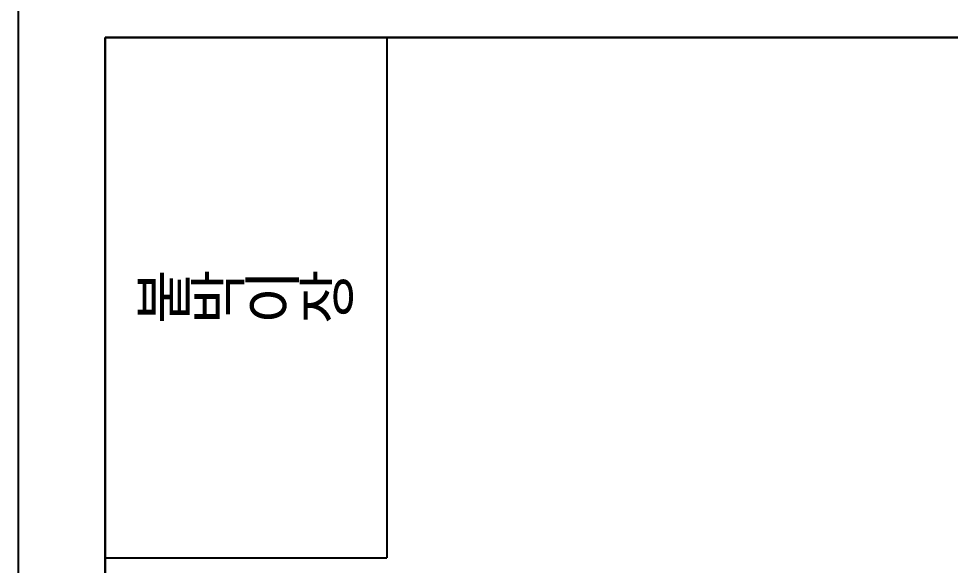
# Model space of a CAD drawing. Header units: millimetres. Extents: x -41292 to 298682, y -22072 to 33155.
# Drawn here: x 25145 to 27295, y 5133 to 6394 of the extents above; entities that cross this region are included whole.
import ezdxf

# ---------------------------------------------------------------- set-up
doc = ezdxf.new("R2010")
doc.units = ezdxf.units.MM
doc.layers.add('0-ELC TEXT', color=7, linetype='Continuous')
doc.layers.add('벽1', color=2, linetype='Continuous')
doc.styles.add('코레일둥고', font='@Microsoft JhengHei Light.ttf')

# ---------------------------------------------------------------- blocks, each defined once
blk = doc.blocks.new('AHSISHEUD')
for p, q in [((25772, 18908.7), (25772, 24198.7)), ((25972, 23998.7), (25972, 22798.7)), ((26622, 23998.7), (25972, 23998.7)), ((28712, 23998.7), (26622, 23998.7)), ((26622, 23998.7), (26622, 22798.7)), ((25972, 22798.7), (26622, 22798.7)), ((25972, 22798.7), (25972, 22748.7))]:
    blk.add_line(p, q)

msp = doc.modelspace()

# ---------------------------------------------------------------- linework, layer by layer
at = {"layer": '벽1'}
for p, q in [((25144.67, 1260.58), (25144.67, 6550.58)), ((25344.67, 6350.58), (28034.67, 6350.58)), ((25344.67, 1460.58), (25344.67, 6350.58))]:
    msp.add_line(p, q, dxfattribs=at)

# ---------------------------------------------------------------- block references
msp.add_blockref('AHSISHEUD', (-627.37, -17648.09))

# ---------------------------------------------------------------- texts
at = {"layer": '0-ELC TEXT', "style": '코레일둥고'}
msp.add_text('붙박이장', height=100, dxfattribs=at).set_placement((25409.77, 5706.07))

doc.saveas('drawing.dxf')
